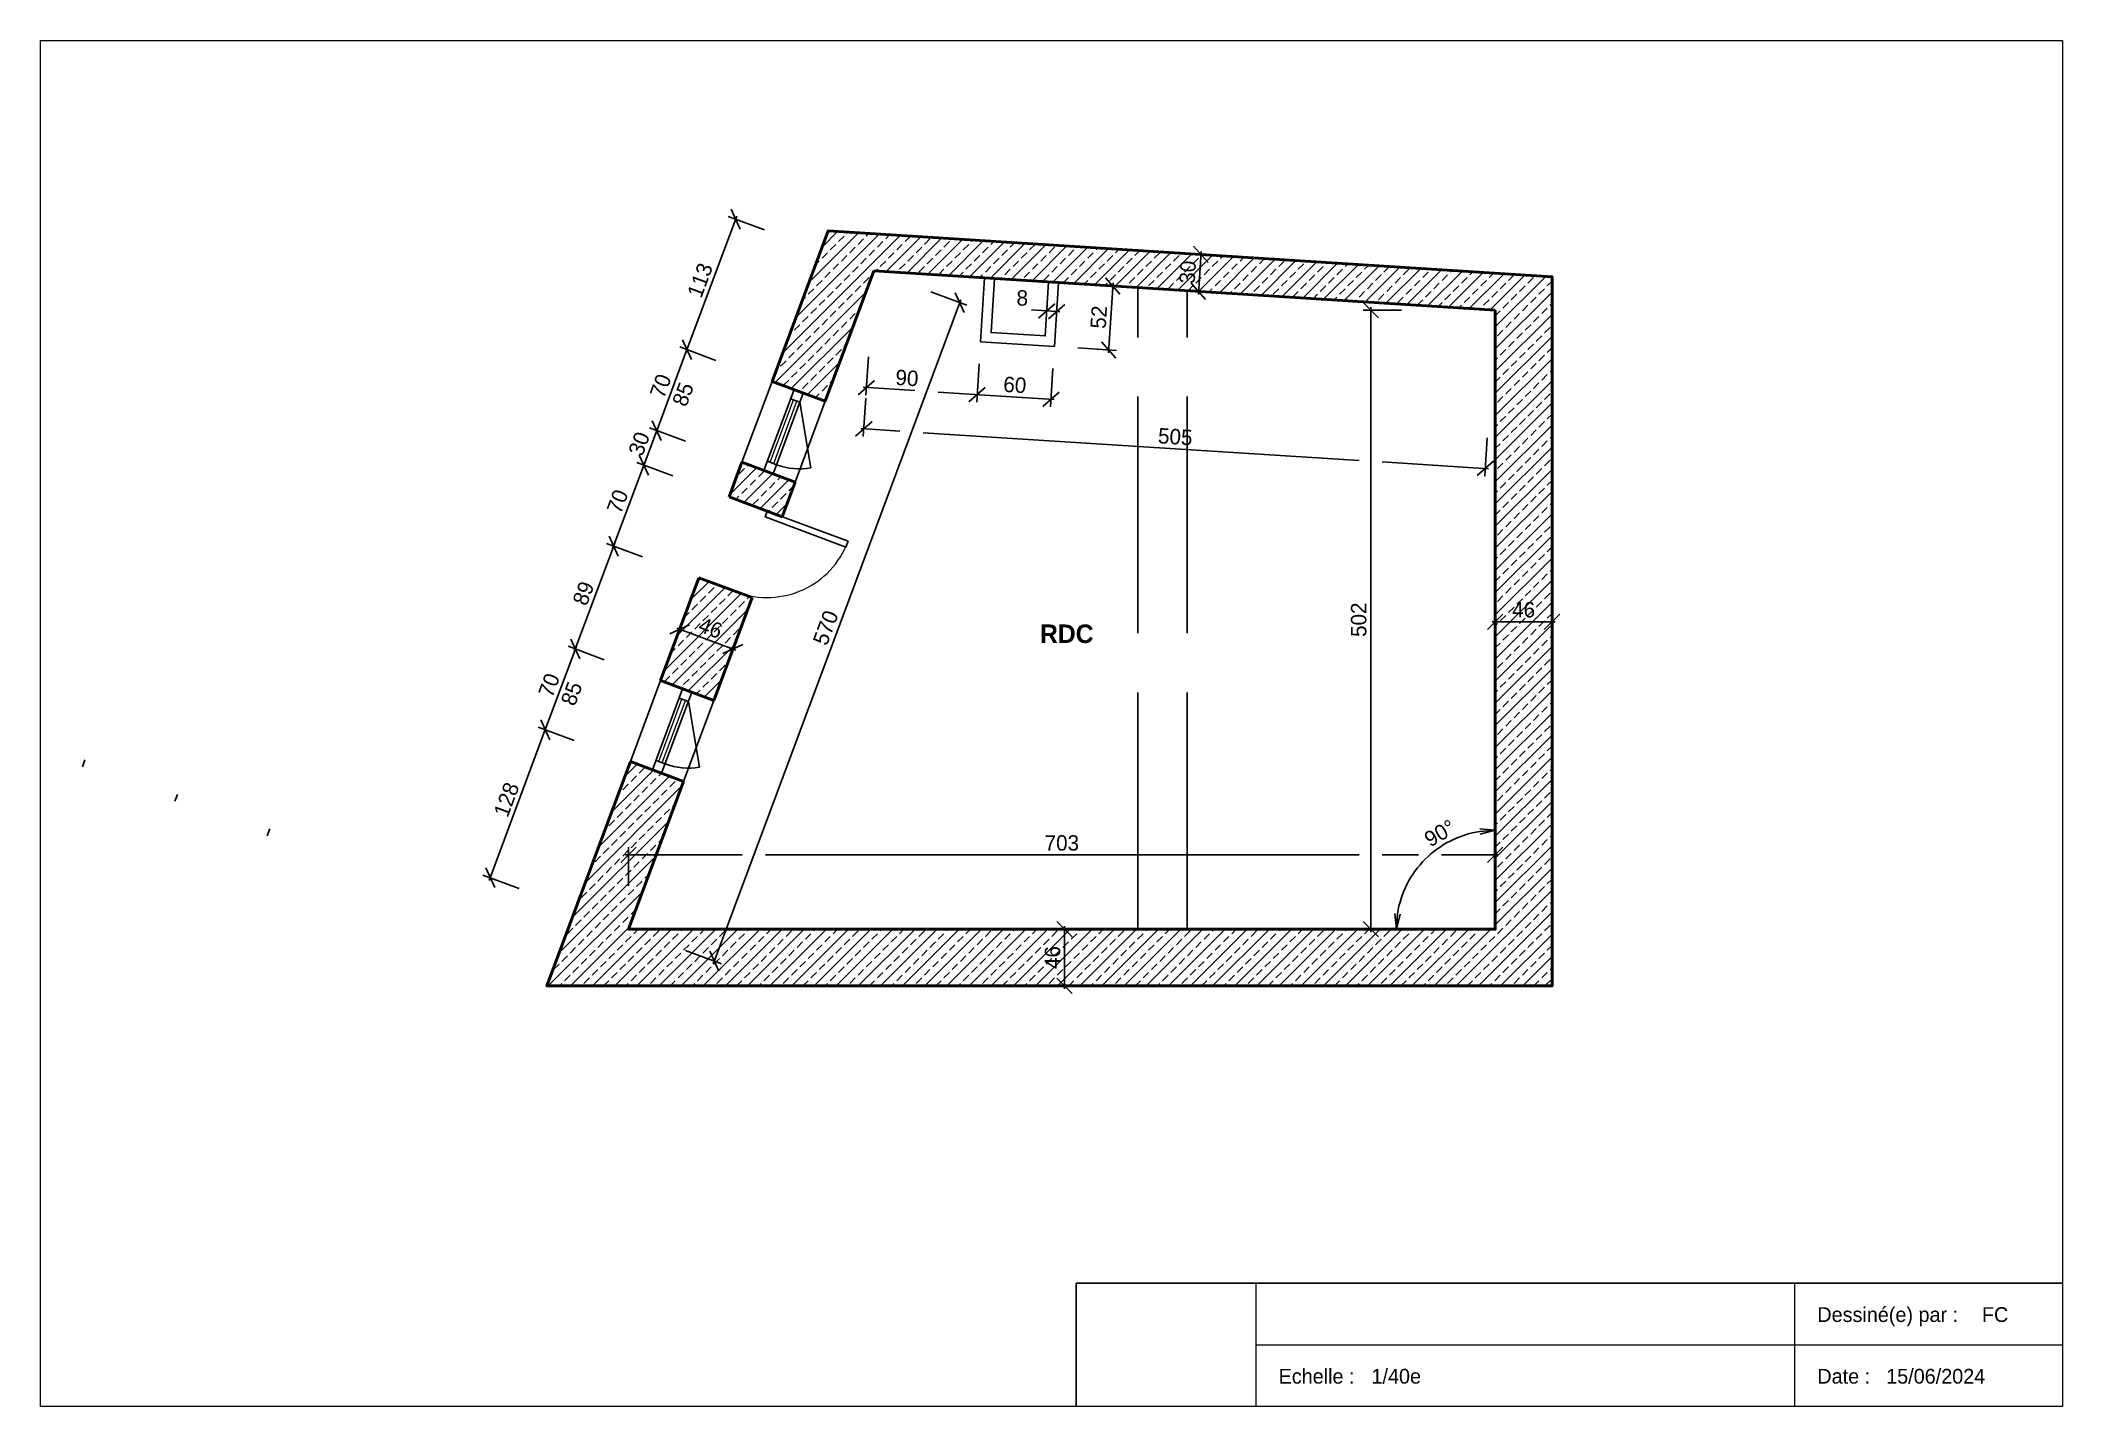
# Paper-space layout 'EXISTANT - PLAN - A3H' of a CAD drawing. Header units: centimetres, sheet in millimetres. Extents: x 0 to 410, y 0 to 277.
# The model-space entities are those that its viewports show. They can reach past a viewport. Long polylines and large blocks are cut down to what shows.
import ezdxf

# ---------------------------------------------------------------- set-up
doc = ezdxf.new("R2010")
doc.units = ezdxf.units.CM
doc.linetypes.add('ACAD_ISO02W100', pattern=[15, 12, -3])
for name, color, linetype, lineweight in [('01-MURS_cachés - EXITANT', 210, 'ACAD_ISO02W100', 25), ('01-MURS_coupés - EXITANT', 140, 'Continuous', 50), ('02-MURS_coupés - DEMOL', 1, 'Continuous', 50), ('02-MURS_hachures - DEMOL', 1, 'Continuous', 13), ('06-ALLEGES - DEMOL', 1, 'Continuous', 25), ('08-CLOISONS', 54, 'Continuous', 25), ('10-HABILLAGE INT. HACHURES - PROJET', 52, 'Continuous', 25), ('15-MENUI - DEMOL', 1, 'Continuous', 25), ('85-TEXTE', 7, 'Continuous', 20), ('98-CARTOUCHE', 7, 'Continuous', 13), ('99-Fenêtre de présentation', 8, 'Continuous', 13)]:
    doc.layers.add(name, color=color, linetype=linetype, lineweight=lineweight)
doc.layers.add('01-MURS_hachures - EXITANT', color=7, linetype='Continuous', lineweight=13, true_color=0x7a7a7a)
doc.layers.add('81-COTATIONS', color=7, linetype='Continuous', lineweight=20, true_color=0xe651d2)
doc.styles.add('ELE_CENTURY_GOTHIC', font='GOTHIC.TTF')
doc.styles.add('ELE_CENTURY_GOTHIC GRAS', font='GOTHICB.TTF')
doc.dimstyles.new('ELE_ARC_1-50', dxfattribs={"dimscale": 5, "dimtxt": 2.5, "dimasz": 2.5, "dimexe": 1.25, "dimexo": 0.625, "dimtad": 1, "dimtoh": 1, "dimdec": 1, "dimzin": 9, "dimtxsty": 'ELE_CENTURY_GOTHIC', "dimblk": 'OBLIQUE', "dimcen": 0, "dimdle": 0.5, "dimclrt": 256, "dimadec": 1, "dimazin": 2, "dimtp": 0.01, "dimtm": 0.01, "dimtfac": 0.5, "dimtdec": 1, "dimtofl": 0, "dimtmove": 0, "dimatfit": 3, "dimfxl": 5, "dimfxlon": 1, "dimtfillclr": 2, "dimarcsym": 0})
doc.dimstyles.new('ELE_ARC_1-50$2', dxfattribs={"dimscale": 5, "dimtxt": 2.5, "dimasz": 2.5, "dimexe": 1.25, "dimexo": 0.625, "dimtad": 1, "dimtoh": 1, "dimdec": 1, "dimzin": 9, "dimtxsty": 'ELE_CENTURY_GOTHIC', "dimblk": 'OPEN', "dimcen": 0, "dimdle": 0.5, "dimclrt": 256, "dimadec": 1, "dimazin": 2, "dimtp": 0.01, "dimtm": 0.01, "dimtfac": 0.5, "dimtdec": 1, "dimtofl": 0, "dimtmove": 0, "dimatfit": 3, "dimfxl": 5, "dimfxlon": 1, "dimtfillclr": 2, "dimarcsym": 0})

# ---------------------------------------------------------------- blocks, each defined once
blk = doc.blocks.new('Cartouche')
for p, q in [((-163.6, 25), (-163.6, 0)), ((-54.37, 25), (-54.37, 0)), ((-163.6, 12.5), (0, 12.5))]:
    blk.add_line(p, q)
blk.add_lwpolyline([(0, 0), (-200, 0), (-200, 25), (0, 25)], close=True)
at = {"style": 'ELE_CENTURY_GOTHIC'}
for s, p in [('Dessiné(e) par :', (-49.72, 17.15)), ('Echelle :', (-158.95, 4.65)), ('Date :', (-49.72, 4.65))]:
    blk.add_text(s, height=3, dxfattribs=at).set_placement(p)
at = {"style": 'ELE_CENTURY_GOTHIC', "flags": 2}
blk.add_attdef('NOM_PRESENTATION', (-158.95, 17.15), '', height=4, dxfattribs=at)
at = {"style": 'ELE_CENTURY_GOTHIC'}
for tag, p in [('DESSINE_PAR', (-16.34, 17.15)), ('ECHELLE', (-140.12, 4.65)), ('DATE', (-35.76, 4.65))]:
    blk.add_attdef(tag, p, '', height=3, dxfattribs=at)
blk = doc.blocks.new('_Oblique')
at = {"color": 0, "linetype": 'ByBlock', "lineweight": -2}
blk.add_line((-0.5, -0.5), (0.5, 0.5), dxfattribs=at)
blk = doc.blocks.new('*D0')
at = {"layer": '81-COTATIONS', "color": 0, "lineweight": -2, "transparency": 16777216}
for p, q in [((3805.3, 1083.2), (3900.1, 1083.2)), ((3807.8, 1058.2), (3807.8, 1089.4)), ((3918.9, 1083.2), (4400.5, 1083.2)), ((4419.2, 1083.2), (4448.5, 1083.2)), ((4467.2, 1083.2), (4513.3, 1083.2)), ((4510.8, 1058.2), (4510.8, 1089.4))]:
    blk.add_line(p, q, dxfattribs=at)
at = {"layer": 'Defpoints', "color": 0, "transparency": 16777216}
for p in [(4510.8, 1083.2), (3807.8, 1022.9), (4510.8, 1022.9)]:
    blk.add_point(p, dxfattribs=at)
at = {"layer": '81-COTATIONS', "color": 0, "lineweight": -2, "transparency": 16777216, "xscale": 12.5, "yscale": 12.5, "zscale": 12.5, "rotation": 180}
blk.add_blockref('_Oblique', (3807.8, 1083.2), dxfattribs=at)
at = {"layer": '81-COTATIONS', "color": 0, "lineweight": -2, "transparency": 16777216, "xscale": 12.5, "yscale": 12.5, "zscale": 12.5}
blk.add_blockref('_Oblique', (4510.8, 1083.2), dxfattribs=at)
at = {"layer": '81-COTATIONS', "transparency": 16777216, "insert": (4159.3, 1092.8), "char_height": 12.5, "attachment_point": 5, "style": 'ELE_CENTURY_GOTHIC'}
blk.add_mtext('703', dxfattribs=at)
blk = doc.blocks.new('*D1')
at = {"layer": '81-COTATIONS', "color": 0, "lineweight": -2, "transparency": 16777216}
for p, q in [((4409.8, 1020.4), (4409.8, 1527.4)), ((4434.8, 1524.9), (4403.6, 1524.9)), ((4434.8, 1022.9), (4403.6, 1022.9))]:
    blk.add_line(p, q, dxfattribs=at)
at = {"layer": 'Defpoints', "color": 0, "transparency": 16777216}
for p in [(4409.8, 1524.9), (4510.8, 1524.9), (4510.8, 1022.9)]:
    blk.add_point(p, dxfattribs=at)
at = {"layer": '81-COTATIONS', "color": 0, "lineweight": -2, "transparency": 16777216, "xscale": 12.5, "yscale": 12.5, "zscale": 12.5}
for p, rotation in [((4409.8, 1524.9), 90), ((4409.8, 1022.9), 270)]:
    blk.add_blockref('_Oblique', p, dxfattribs=dict(at, rotation=rotation))
at = {"layer": '81-COTATIONS', "transparency": 16777216, "insert": (4400.1, 1273.9), "char_height": 12.5, "attachment_point": 5, "rotation": 90, "style": 'ELE_CENTURY_GOTHIC'}
blk.add_mtext('502', dxfattribs=at)
blk = doc.blocks.new('*D2')
at = {"layer": '81-COTATIONS', "color": 0, "lineweight": -2, "transparency": 16777216}
for p, q in [((4000.3, 1453.7), (3998.3, 1422.5)), ((4028, 1426.8), (3996.2, 1428.9)), ((4400.5, 1403.1), (4046.7, 1425.6)), ((4504.3, 1421.5), (4502.3, 1390.3)), ((4505.2, 1396.4), (4419.2, 1401.9))]:
    blk.add_line(p, q, dxfattribs=at)
at = {"layer": 'Defpoints', "color": 0, "transparency": 16777216}
for p in [(4006.9, 1557), (4510.8, 1524.9), (3998.7, 1428.7)]:
    blk.add_point(p, dxfattribs=at)
at = {"layer": '81-COTATIONS', "color": 0, "lineweight": -2, "transparency": 16777216, "xscale": 12.5, "yscale": 12.5, "zscale": 12.5}
for p, rotation in [((3998.7, 1428.7), 176.3526903037562), ((4502.7, 1396.6), 356.3526903037562)]:
    blk.add_blockref('_Oblique', p, dxfattribs=dict(at, rotation=rotation))
at = {"layer": '81-COTATIONS', "transparency": 16777216, "insert": (4251.3, 1422.3), "char_height": 12.5, "attachment_point": 5, "rotation": 356.3527, "style": 'ELE_CENTURY_GOTHIC'}
blk.add_mtext('505', dxfattribs=at)
blk = doc.blocks.new('*D3')
at = {"layer": '81-COTATIONS', "color": 0, "lineweight": -2, "transparency": 16777216}
for p, q in [((4077.3, 1533.4), (3876.5, 994.6)), ((4053, 1539.8), (4082.3, 1528.9)), ((3854, 1005.7), (3883.2, 994.8))]:
    blk.add_line(p, q, dxfattribs=at)
at = {"layer": 'Defpoints', "color": 0, "transparency": 16777216}
for p in [(4006.9, 1557), (3807.8, 1022.9), (3877.4, 997)]:
    blk.add_point(p, dxfattribs=at)
at = {"layer": '81-COTATIONS', "color": 0, "lineweight": -2, "transparency": 16777216, "xscale": 12.5, "yscale": 12.5, "zscale": 12.5}
for p, rotation in [((4076.4, 1531.1), 69.56387672515089), ((3877.4, 997), 249.5638767251509)]:
    blk.add_blockref('_Oblique', p, dxfattribs=dict(at, rotation=rotation))
at = {"layer": '81-COTATIONS', "transparency": 16777216, "insert": (3967.8, 1267.4), "char_height": 12.5, "attachment_point": 5, "rotation": 69.5639, "style": 'ELE_CENTURY_GOTHIC'}
blk.add_mtext('570', dxfattribs=at)
blk = doc.blocks.new('*D4')
at = {"layer": '81-COTATIONS', "color": 0, "lineweight": -2, "transparency": 16777216}
for p, q in [((3694.8, 1062.3), (3741.2, 1186.9)), ((3763.8, 1175.9), (3734.5, 1186.8)), ((3719.1, 1055.9), (3689.8, 1066.8))]:
    blk.add_line(p, q, dxfattribs=at)
at = {"layer": 'Defpoints', "color": 0, "transparency": 16777216}
for p in [(3740.4, 1184.6), (3852.5, 1142.8), (3807.8, 1022.9)]:
    blk.add_point(p, dxfattribs=at)
at = {"layer": '81-COTATIONS', "color": 0, "lineweight": -2, "transparency": 16777216, "xscale": 12.5, "yscale": 12.5, "zscale": 12.5}
for p, rotation in [((3740.4, 1184.6), 69.56387672515098), ((3695.7, 1064.7), 249.563876725151)]:
    blk.add_blockref('_Oblique', p, dxfattribs=dict(at, rotation=rotation))
at = {"layer": '81-COTATIONS', "transparency": 16777216, "insert": (3708.9, 1128), "char_height": 12.5, "attachment_point": 5, "rotation": 69.5639, "style": 'ELE_CENTURY_GOTHIC'}
blk.add_mtext('128', dxfattribs=at)
blk = doc.blocks.new('_Open')
at = {"color": 0, "linetype": 'ByBlock', "lineweight": -2}
for p, q in [((-1, 0.17), (0, 0)), ((-1, -0.17), (0, 0)), ((0, 0), (-1, 0))]:
    blk.add_line(p, q, dxfattribs=at)
blk = doc.blocks.new('*D5')
at = {"layer": '81-COTATIONS', "color": 0, "lineweight": -2, "transparency": 16777216}
blk.add_arc((4510.8, 1022.9), 80.3, 98.9323, 171.0677, dxfattribs=at)
at = {"layer": 'Defpoints', "color": 0, "transparency": 16777216}
for p in [(4510.8, 1524.9), (4441.3, 1063), (3807.8, 1022.9), (4510.8, 1022.9), (4510.8, 1022.9)]:
    blk.add_point(p, dxfattribs=at)
at = {"layer": '81-COTATIONS', "color": 0, "lineweight": -2, "transparency": 16777216, "xscale": 12.5, "yscale": 12.5, "zscale": 12.5}
for p, rotation in [((4510.8, 1103.1), 4.466130810717324), ((4430.6, 1022.9), 265.5338691892827)]:
    blk.add_blockref('_Open', p, dxfattribs=dict(at, rotation=rotation))
at = {"layer": '81-COTATIONS', "transparency": 16777216, "insert": (4465.9, 1100.8), "char_height": 12.5, "attachment_point": 5, "rotation": 30, "style": 'ELE_CENTURY_GOTHIC'}
blk.add_mtext('90°', dxfattribs=at)
blk = doc.blocks.new('*D6')
at = {"layer": '81-COTATIONS', "color": 0, "lineweight": -2, "transparency": 16777216}
for p, q in [((3739.5, 1182.3), (3765.7, 1252.5)), ((3788.2, 1241.5), (3759, 1252.4)), ((3763.8, 1175.9), (3734.5, 1186.8))]:
    blk.add_line(p, q, dxfattribs=at)
at = {"layer": 'Defpoints', "color": 0, "transparency": 16777216}
for p in [(3764.8, 1250.2), (3833.9, 1224.5), (3852.5, 1142.8)]:
    blk.add_point(p, dxfattribs=at)
at = {"layer": '81-COTATIONS', "color": 0, "lineweight": -2, "transparency": 16777216, "xscale": 12.5, "yscale": 12.5, "zscale": 12.5}
for p, rotation in [((3764.8, 1250.2), 69.56387672515095), ((3740.4, 1184.6), 249.563876725151)]:
    blk.add_blockref('_Oblique', p, dxfattribs=dict(at, rotation=rotation))
at = {"layer": '81-COTATIONS', "transparency": 16777216, "char_height": 12.5, "width": 78.24, "attachment_point": 5, "rotation": 69.5639, "style": 'ELE_CENTURY_GOTHIC'}
for s, insert in [('70', (3743.5, 1220.8)), ('85', (3761.7, 1214))]:
    blk.add_mtext(s, dxfattribs=dict(at, insert=insert))
blk = doc.blocks.new('*D7')
at = {"layer": '81-COTATIONS', "color": 0, "lineweight": -2, "transparency": 16777216}
for p, q in [((3763.9, 1247.9), (3796.8, 1335.9)), ((3819.3, 1324.9), (3790, 1335.8)), ((3788.2, 1241.5), (3759, 1252.4))]:
    blk.add_line(p, q, dxfattribs=at)
at = {"layer": 'Defpoints', "color": 0, "transparency": 16777216}
for p in [(3795.9, 1333.6), (3865, 1307.9), (3833.9, 1224.5)]:
    blk.add_point(p, dxfattribs=at)
at = {"layer": '81-COTATIONS', "color": 0, "lineweight": -2, "transparency": 16777216, "xscale": 12.5, "yscale": 12.5, "zscale": 12.5}
for p, rotation in [((3795.9, 1333.6), 69.56387672515095), ((3764.8, 1250.2), 249.563876725151)]:
    blk.add_blockref('_Oblique', p, dxfattribs=dict(at, rotation=rotation))
at = {"layer": '81-COTATIONS', "transparency": 16777216, "insert": (3771.3, 1295.3), "char_height": 12.5, "attachment_point": 5, "rotation": 69.5639, "style": 'ELE_CENTURY_GOTHIC'}
blk.add_mtext('89', dxfattribs=at)
blk = doc.blocks.new('*D8')
at = {"layer": '81-COTATIONS', "color": 0, "lineweight": -2, "transparency": 16777216}
for p, q in [((3795, 1331.3), (3821.2, 1401.5)), ((3843.8, 1390.5), (3814.5, 1401.4)), ((3819.3, 1324.9), (3790, 1335.8))]:
    blk.add_line(p, q, dxfattribs=at)
at = {"layer": 'Defpoints', "color": 0, "transparency": 16777216}
for p in [(3820.3, 1399.2), (3889.4, 1373.5), (3865, 1307.9)]:
    blk.add_point(p, dxfattribs=at)
at = {"layer": '81-COTATIONS', "color": 0, "lineweight": -2, "transparency": 16777216, "xscale": 12.5, "yscale": 12.5, "zscale": 12.5}
for p, rotation in [((3820.3, 1399.2), 69.56387672515095), ((3795.9, 1333.6), 249.563876725151)]:
    blk.add_blockref('_Oblique', p, dxfattribs=dict(at, rotation=rotation))
at = {"layer": '81-COTATIONS', "transparency": 16777216, "insert": (3799, 1369.8), "char_height": 12.5, "attachment_point": 5, "rotation": 69.5639, "style": 'ELE_CENTURY_GOTHIC'}
blk.add_mtext('70', dxfattribs=at)
blk = doc.blocks.new('*D9')
at = {"layer": '81-COTATIONS', "color": 0, "lineweight": -2, "transparency": 16777216}
for p, q in [((3819.5, 1396.9), (3831.7, 1429.6)), ((3854.2, 1418.6), (3824.9, 1429.5)), ((3843.8, 1390.5), (3814.5, 1401.4))]:
    blk.add_line(p, q, dxfattribs=at)
at = {"layer": 'Defpoints', "color": 0, "transparency": 16777216}
for p in [(3830.8, 1427.3), (3899.9, 1401.6), (3889.4, 1373.5)]:
    blk.add_point(p, dxfattribs=at)
at = {"layer": '81-COTATIONS', "color": 0, "lineweight": -2, "transparency": 16777216, "xscale": 12.5, "yscale": 12.5, "zscale": 12.5}
for p, rotation in [((3830.8, 1427.3), 69.56387672515095), ((3820.3, 1399.2), 249.563876725151)]:
    blk.add_blockref('_Oblique', p, dxfattribs=dict(at, rotation=rotation))
at = {"layer": '81-COTATIONS', "transparency": 16777216, "insert": (3816.5, 1416.6), "char_height": 12.5, "attachment_point": 5, "rotation": 69.5639, "style": 'ELE_CENTURY_GOTHIC'}
blk.add_mtext('30', dxfattribs=at)
blk = doc.blocks.new('*D10')
at = {"layer": '81-COTATIONS', "color": 0, "lineweight": -2, "transparency": 16777216}
for p, q in [((3829.9, 1425), (3856.1, 1495.2)), ((3878.7, 1484.2), (3849.4, 1495.1)), ((3854.2, 1418.6), (3824.9, 1429.5))]:
    blk.add_line(p, q, dxfattribs=at)
at = {"layer": 'Defpoints', "color": 0, "transparency": 16777216}
for p in [(3855.2, 1492.9), (3924.3, 1467.2), (3899.9, 1401.6)]:
    blk.add_point(p, dxfattribs=at)
at = {"layer": '81-COTATIONS', "color": 0, "lineweight": -2, "transparency": 16777216, "xscale": 12.5, "yscale": 12.5, "zscale": 12.5}
for p, rotation in [((3855.2, 1492.9), 69.56387672515095), ((3830.8, 1427.3), 249.563876725151)]:
    blk.add_blockref('_Oblique', p, dxfattribs=dict(at, rotation=rotation))
at = {"layer": '81-COTATIONS', "transparency": 16777216, "char_height": 12.5, "width": 54.386, "attachment_point": 5, "rotation": 69.5639, "style": 'ELE_CENTURY_GOTHIC'}
for s, insert in [('70', (3833.9, 1463.5)), ('85', (3852.1, 1456.7))]:
    blk.add_mtext(s, dxfattribs=dict(at, insert=insert))
blk = doc.blocks.new('*D11')
at = {"layer": '81-COTATIONS', "color": 0, "lineweight": -2, "transparency": 16777216}
for p, q in [((3854.4, 1490.6), (3895.6, 1601.1)), ((3918.1, 1590.1), (3888.8, 1601)), ((3878.7, 1484.2), (3849.4, 1495.1))]:
    blk.add_line(p, q, dxfattribs=at)
at = {"layer": 'Defpoints', "color": 0, "transparency": 16777216}
for p in [(3894.7, 1598.8), (4006.9, 1557), (3924.3, 1467.2)]:
    blk.add_point(p, dxfattribs=at)
at = {"layer": '81-COTATIONS', "color": 0, "lineweight": -2, "transparency": 16777216, "xscale": 12.5, "yscale": 12.5, "zscale": 12.5}
for p, rotation in [((3894.7, 1598.8), 69.56387672515095), ((3855.2, 1492.9), 249.563876725151)]:
    blk.add_blockref('_Oblique', p, dxfattribs=dict(at, rotation=rotation))
at = {"layer": '81-COTATIONS', "transparency": 16777216, "insert": (3865.9, 1549.2), "char_height": 12.5, "attachment_point": 5, "rotation": 69.5639, "style": 'ELE_CENTURY_GOTHIC'}
blk.add_mtext('113', dxfattribs=at)
blk = doc.blocks.new('*D12')
at = {"layer": '81-COTATIONS', "color": 0, "lineweight": -2, "transparency": 16777216}
for p, q in [((4002.4, 1487.2), (4000.4, 1456)), ((4092.2, 1481.5), (4090.3, 1450.3)), ((3998.3, 1462.4), (4040.2, 1459.7)), ((4059, 1458.5), (4093.1, 1456.4))]:
    blk.add_line(p, q, dxfattribs=at)
at = {"layer": 'Defpoints', "color": 0, "transparency": 16777216}
for p in [(4006.9, 1557), (4096.7, 1551.3), (4090.6, 1456.5)]:
    blk.add_point(p, dxfattribs=at)
at = {"layer": '81-COTATIONS', "color": 0, "lineweight": -2, "transparency": 16777216, "xscale": 12.5, "yscale": 12.5, "zscale": 12.5}
for p, rotation in [((4000.8, 1462.2), 176.3526903037561), ((4090.6, 1456.5), 356.3526903037562)]:
    blk.add_blockref('_Oblique', p, dxfattribs=dict(at, rotation=rotation))
at = {"layer": '81-COTATIONS', "transparency": 16777216, "insert": (4033.7, 1469.9), "char_height": 12.5, "attachment_point": 5, "rotation": 356.3527, "style": 'ELE_CENTURY_GOTHIC'}
blk.add_mtext('90', dxfattribs=at)
blk = doc.blocks.new('*D13')
at = {"layer": '81-COTATIONS', "color": 0, "lineweight": -2, "transparency": 16777216}
for p, q in [((4092.2, 1481.5), (4090.3, 1450.3)), ((4152.1, 1477.6), (4150.1, 1446.5)), ((4088.2, 1456.7), (4153, 1452.5))]:
    blk.add_line(p, q, dxfattribs=at)
at = {"layer": 'Defpoints', "color": 0, "transparency": 16777216}
for p in [(4096.7, 1551.3), (4153.3, 1495.6), (4150.5, 1452.7)]:
    blk.add_point(p, dxfattribs=at)
at = {"layer": '81-COTATIONS', "color": 0, "lineweight": -2, "transparency": 16777216, "xscale": 12.5, "yscale": 12.5, "zscale": 12.5}
for p, rotation in [((4090.6, 1456.5), 176.3526903037561), ((4150.5, 1452.7), 356.3526903037562)]:
    blk.add_blockref('_Oblique', p, dxfattribs=dict(at, rotation=rotation))
at = {"layer": '81-COTATIONS', "transparency": 16777216, "insert": (4121.2, 1464.3), "char_height": 12.5, "attachment_point": 5, "rotation": 356.3527, "style": 'ELE_CENTURY_GOTHIC'}
blk.add_mtext('60', dxfattribs=at)
blk = doc.blocks.new('*D14')
at = {"layer": '81-COTATIONS', "color": 0, "lineweight": -2, "transparency": 16777216}
for p, q in [((4175.7, 1546.2), (4206.9, 1544.2)), ((4200.8, 1547.1), (4197.2, 1490.3)), ((4172.4, 1494.3), (4203.6, 1492.3))]:
    blk.add_line(p, q, dxfattribs=at)
at = {"layer": 'Defpoints', "color": 0, "transparency": 16777216}
for p in [(4156.6, 1547.4), (4153.3, 1495.6), (4197.3, 1492.7)]:
    blk.add_point(p, dxfattribs=at)
at = {"layer": '81-COTATIONS', "color": 0, "lineweight": -2, "transparency": 16777216, "xscale": 12.5, "yscale": 12.5, "zscale": 12.5}
for p, rotation in [((4200.6, 1544.6), 86.35269030375623), ((4197.3, 1492.7), 266.3526903037563)]:
    blk.add_blockref('_Oblique', p, dxfattribs=dict(at, rotation=rotation))
at = {"layer": '81-COTATIONS', "transparency": 16777216, "insert": (4189.3, 1519.3), "char_height": 12.5, "attachment_point": 5, "rotation": 86.3527, "style": 'ELE_CENTURY_GOTHIC'}
blk.add_mtext('52', dxfattribs=at)
blk = doc.blocks.new('*D15')
at = {"layer": '81-COTATIONS', "color": 0, "lineweight": -2, "transparency": 16777216}
for p, q in [((4147.1, 1524.3), (4147.5, 1530.5)), ((4155.1, 1523.8), (4155.5, 1530)), ((4147.1, 1524.3), (4134.6, 1525.1)), ((4157.6, 1523.6), (4147.1, 1524.3))]:
    blk.add_line(p, q, dxfattribs=at)
at = {"layer": 'Defpoints', "color": 0, "transparency": 16777216}
for p in [(4146.9, 1522), (4147.1, 1524.3), (4154.9, 1521.5)]:
    blk.add_point(p, dxfattribs=at)
at = {"layer": '81-COTATIONS', "color": 0, "lineweight": -2, "transparency": 16777216, "xscale": 12.5, "yscale": 12.5, "zscale": 12.5}
for p, rotation in [((4147.1, 1524.3), 176.3526903037563), ((4155.1, 1523.8), 356.3526903037563)]:
    blk.add_blockref('_Oblique', p, dxfattribs=dict(at, rotation=rotation))
at = {"layer": '81-COTATIONS', "transparency": 16777216, "insert": (4127.2, 1534.8), "char_height": 12.5, "attachment_point": 5, "style": 'ELE_CENTURY_GOTHIC'}
blk.add_mtext('8', dxfattribs=at)
blk = doc.blocks.new('*D16')
at = {"layer": '81-COTATIONS', "color": 0, "lineweight": -2, "transparency": 16777216}
for p, q in [((4161.5, 1025.4), (4161.5, 974.4)), ((4161.5, 1022.9), (4167.8, 1022.9)), ((4161.5, 976.9), (4167.8, 976.9))]:
    blk.add_line(p, q, dxfattribs=at)
at = {"layer": 'Defpoints', "color": 0, "transparency": 16777216}
for p in [(4159.3, 1022.9), (4159.3, 976.9), (4161.5, 976.9)]:
    blk.add_point(p, dxfattribs=at)
at = {"layer": '81-COTATIONS', "color": 0, "lineweight": -2, "transparency": 16777216, "xscale": 12.5, "yscale": 12.5, "zscale": 12.5}
for p, rotation in [((4161.5, 1022.9), 90), ((4161.5, 976.9), 270)]:
    blk.add_blockref('_Oblique', p, dxfattribs=dict(at, rotation=rotation))
at = {"layer": '81-COTATIONS', "transparency": 16777216, "insert": (4151.8, 999.9), "char_height": 12.5, "attachment_point": 5, "rotation": 90, "style": 'ELE_CENTURY_GOTHIC'}
blk.add_mtext('46', dxfattribs=at)
blk = doc.blocks.new('*D17')
at = {"layer": '81-COTATIONS', "color": 0, "lineweight": -2, "transparency": 16777216}
for p, q in [((4508.3, 1272.2), (4559.3, 1272.2)), ((4510.8, 1272.2), (4510.8, 1265.9)), ((4556.8, 1272.2), (4556.8, 1265.9))]:
    blk.add_line(p, q, dxfattribs=at)
at = {"layer": 'Defpoints', "color": 0, "transparency": 16777216}
for p in [(4510.8, 1273.9), (4556.8, 1273.9), (4556.8, 1272.2)]:
    blk.add_point(p, dxfattribs=at)
at = {"layer": '81-COTATIONS', "color": 0, "lineweight": -2, "transparency": 16777216, "xscale": 12.5, "yscale": 12.5, "zscale": 12.5, "rotation": 180}
blk.add_blockref('_Oblique', (4510.8, 1272.2), dxfattribs=at)
at = {"layer": '81-COTATIONS', "color": 0, "lineweight": -2, "transparency": 16777216, "xscale": 12.5, "yscale": 12.5, "zscale": 12.5}
blk.add_blockref('_Oblique', (4556.8, 1272.2), dxfattribs=at)
at = {"layer": '81-COTATIONS', "transparency": 16777216, "insert": (4533.8, 1281.9), "char_height": 12.5, "attachment_point": 5, "style": 'ELE_CENTURY_GOTHIC'}
blk.add_mtext('46', dxfattribs=at)
blk = doc.blocks.new('*D18')
at = {"layer": '81-COTATIONS', "color": 0, "lineweight": -2, "transparency": 16777216}
for p, q in [((3894.9, 1249.2), (3847.1, 1267)), ((3849.4, 1266.2), (3851.6, 1272)), ((3892.5, 1250.1), (3894.7, 1256))]:
    blk.add_line(p, q, dxfattribs=at)
at = {"layer": 'Defpoints', "color": 0, "transparency": 16777216}
for p in [(3849.4, 1266.2), (3849.4, 1266.2), (3892.5, 1250.1)]:
    blk.add_point(p, dxfattribs=at)
at = {"layer": '81-COTATIONS', "color": 0, "lineweight": -2, "transparency": 16777216, "xscale": 12.5, "yscale": 12.5, "zscale": 12.5}
for p, rotation in [((3849.4, 1266.2), 159.5638767251508), ((3892.5, 1250.1), 339.5638767251507)]:
    blk.add_blockref('_Oblique', p, dxfattribs=dict(at, rotation=rotation))
at = {"layer": '81-COTATIONS', "transparency": 16777216, "insert": (3874.4, 1267.2), "char_height": 12.5, "attachment_point": 5, "rotation": 339.5639, "style": 'ELE_CENTURY_GOTHIC'}
blk.add_mtext('46', dxfattribs=at)
blk = doc.blocks.new('*D19')
at = {"layer": '81-COTATIONS', "color": 0, "lineweight": -2, "transparency": 16777216}
for p, q in [((4263.9, 1570.7), (4278.3, 1569.8)), ((4270, 1537.7), (4272.2, 1572.6)), ((4262, 1540.7), (4276.3, 1539.8))]:
    blk.add_line(p, q, dxfattribs=at)
at = {"layer": 'Defpoints', "color": 0, "transparency": 16777216}
for p in [(4260.8, 1570.9), (4272, 1570.2), (4258.9, 1540.9)]:
    blk.add_point(p, dxfattribs=at)
at = {"layer": '81-COTATIONS', "color": 0, "lineweight": -2, "transparency": 16777216, "xscale": 12.5, "yscale": 12.5, "zscale": 12.5}
for p, rotation in [((4272, 1570.2), 86.35269030375613), ((4270.1, 1540.2), 266.3526903037561)]:
    blk.add_blockref('_Oblique', p, dxfattribs=dict(at, rotation=rotation))
at = {"layer": '81-COTATIONS', "transparency": 16777216, "insert": (4261.4, 1555.8), "char_height": 12.5, "attachment_point": 5, "rotation": 86.3527, "style": 'ELE_CENTURY_GOTHIC'}
blk.add_mtext('30', dxfattribs=at)
blk = doc.blocks.new('FENETRE 1V - 70cm')
for p, q in [((8, 0), (54.8, 27)), ((8, -8), (8, 0)), ((62, -8), (62, 0))]:
    blk.add_line(p, q)
at = {"color": 152, "lineweight": 15, "true_color": 0x2776bb}
for p, q in [((62, -2.5), (8, -2.5)), ((62, -5.5), (8, -5.5))]:
    blk.add_line(p, q, dxfattribs=at)
blk.add_lwpolyline([(0, -8), (70, -8), (70, 0), (0, 0)], close=True)
blk.add_arc((8, 0), 54, 0, 30)
blk = doc.blocks.new('PORTE_ SIMPLE 70cm')
blk.add_lwpolyline([(0, 0), (5, 0), (5, 70), (0, 70)], close=True)
at = {"color": 252, "linetype": 'ACAD_ISO02W100', "lineweight": 20, "true_color": 0x939598}
blk.add_arc((0, 0), 70, 0, 90, dxfattribs=at)

msp = doc.modelspace()

# ---------------------------------------------------------------- hatches: boundary and pattern name
at = {"layer": '01-MURS_hachures - EXITANT'}
h = msp.add_hatch(dxfattribs=at)
h.set_pattern_fill('ANSI33', color=256, scale=2)
h.paths.add_polyline_path([(4556.85, 1552), (3969.86, 1589.41), (3924.31, 1467.17), (3967.42, 1451.1), (4006.87, 1556.99), (4510.85, 1524.87), (4510.85, 1022.87), (3807.85, 1022.87), (3852.54, 1142.81), (3809.44, 1158.87), (3741.62, 976.87), (4556.85, 976.87)])
at = {"layer": '02-MURS_hachures - DEMOL'}
h = msp.add_hatch(dxfattribs=at)
h.set_pattern_fill('ANSI33', color=256, scale=2)
h.paths.add_polyline_path([(3942.97, 1385.51), (3899.87, 1401.57), (3889.39, 1373.46), (3932.5, 1357.4)])
h.paths.add_polyline_path([(3908.06, 1291.8), (3864.95, 1307.86), (3833.88, 1224.47), (3876.98, 1208.4)])

# ---------------------------------------------------------------- linework, layer by layer
at = {"layer": '01-MURS_cachés - EXITANT'}
for p, q in [((4220.85, 1022.87), (4220.85, 1543.35)), ((4260.85, 1022.87), (4260.85, 1540.8))]:
    msp.add_line(p, q, dxfattribs=at)
at = {"layer": '01-MURS_coupés - EXITANT'}
for p, q in [((4510.85, 1524.87), (4006.87, 1556.99)), ((3967.42, 1451.1), (3924.31, 1467.17)), ((3852.54, 1142.81), (3809.44, 1158.87))]:
    msp.add_line(p, q, dxfattribs=at)
for points in [[(3809.44, 1158.87), (3741.62, 976.87), (4556.85, 976.87), (4556.85, 1552), (3969.86, 1589.41), (3924.31, 1467.17)], [(4006.87, 1556.99), (3967.42, 1451.1)], [(3852.54, 1142.81), (3807.85, 1022.87), (4510.85, 1022.87), (4510.85, 1524.87)]]:
    msp.add_lwpolyline(points, dxfattribs=at)
at = {"layer": '02-MURS_coupés - DEMOL'}
for p, q in [((3942.97, 1385.51), (3899.87, 1401.57)), ((3932.5, 1357.4), (3889.39, 1373.46)), ((3908.06, 1291.8), (3864.95, 1307.86)), ((3876.98, 1208.4), (3833.88, 1224.47))]:
    msp.add_line(p, q, dxfattribs=at)
for points in [[(3899.87, 1401.57), (3889.39, 1373.46)], [(3942.97, 1385.51), (3932.5, 1357.4)], [(3864.95, 1307.86), (3833.88, 1224.47)], [(3908.06, 1291.8), (3876.98, 1208.4)]]:
    msp.add_lwpolyline(points, dxfattribs=at)
at = {"layer": '06-ALLEGES - DEMOL'}
for p, q in [((3899.87, 1401.57), (3924.31, 1467.17)), ((3967.42, 1451.1), (3942.97, 1385.51)), ((3809.44, 1158.87), (3833.88, 1224.47)), ((3876.98, 1208.4), (3852.54, 1142.81))]:
    msp.add_line(p, q, dxfattribs=at)
at = {"layer": '08-CLOISONS'}
for points in [[(4156.57, 1547.45), (4153.26, 1495.56), (4093.38, 1499.37), (4096.69, 1551.27)], [(4148.58, 1547.96), (4145.78, 1504.05), (4101.87, 1506.85), (4104.67, 1550.76)]]:
    msp.add_lwpolyline(points, dxfattribs=at)
at = {"layer": '10-HABILLAGE INT. HACHURES - PROJET'}
for p, q in [((3367.05, 1160.19), (3364.96, 1154.57)), ((3442.02, 1132.26), (3439.92, 1126.63)), ((3516.98, 1104.32), (3514.89, 1098.7))]:
    msp.add_line(p, q, dxfattribs=at)

# ---------------------------------------------------------------- block references
at = {"layer": '15-MENUI - DEMOL'}
for name, p, rotation in [('FENETRE 1V - 70cm', (3949.61, 1457.74), 249.5638767251556), ('PORTE_ SIMPLE 70cm', (3920.32, 1361.94), 249.5638767251509), ('FENETRE 1V - 70cm', (3859.18, 1215.04), 249.5638767251513)]:
    msp.add_blockref(name, p, dxfattribs=dict(at, rotation=rotation))

# ---------------------------------------------------------------- texts
at = {"layer": '85-TEXTE', "style": 'ELE_CENTURY_GOTHIC GRAS'}
msp.add_text('RDC', height=15, dxfattribs=at).set_placement((4141.57, 1255.03))

# ---------------------------------------------------------------- dimensions: what is measured, and where the dimension line sits
at = {"layer": '81-COTATIONS'}
for base, p1, p2, angle, override, picture, middle in [((3894.7, 1598.79), (3924.31, 1467.17), (4006.87, 1556.99), 249.56388, {"dimpost": '\\X', "dimtmove": 1}, '*D11', (3865.89, 1549.23)), ((4150.53, 1452.7), (4096.69, 1551.27), (4153.26, 1495.56), 176.35269, {"dimpost": '\\X', "dimtmove": 1}, '*D13', (4121.2, 1464.27)), ((4409.83, 1524.87), (4510.85, 1022.87), (4510.85, 1524.87), 90, {"dimpost": '\\X'}, '*D1', (4400.14, 1273.87)), ((3830.81, 1427.31), (3889.39, 1373.46), (3899.87, 1401.57), 249.56388, {"dimpost": '\\X', "dimtmove": 1}, '*D9', (3816.49, 1416.63)), ((3820.33, 1399.19), (3864.95, 1307.86), (3889.39, 1373.46), 249.56388, {"dimpost": '\\X', "dimtmove": 1}, '*D8', (3799.03, 1369.78)), ((3795.89, 1333.6), (3833.88, 1224.47), (3864.95, 1307.86), 249.56388, {"dimpost": '\\X', "dimtmove": 1}, '*D7', (3771.27, 1295.28)), ((4161.52, 976.87), (4159.35, 1022.87), (4159.35, 976.87), 90, {"dimpost": '\\X'}, '*D16', (4151.83, 999.87))]:
    dim = msp.add_linear_dim(base=base, p1=p1, p2=p2, angle=angle, dimstyle='ELE_ARC_1-50', override=override, dxfattribs=at)
    dim.commit()
    dim.dimension.update_dxf_attribs({"geometry": picture, "text_midpoint": middle})
for p1, p2, distance, picture, middle in [((4258.86, 1540.93), (4260.77, 1570.87), -11.27, '*D19', (4261.39, 1555.8)), ((4006.87, 1556.99), (3807.85, 1022.87), 74.21, '*D3', (3967.82, 1267.4)), ((4510.85, 1524.87), (4006.87, 1556.99), 128.55, '*D2', (4251.3, 1422.31)), ((4154.91, 1521.5), (4146.93, 1522.01), -2.29, '*D15', (4127.24, 1534.78)), ((4156.57, 1547.45), (4153.26, 1495.56), 44.16, '*D14', (4189.32, 1519.31)), ((3892.52, 1250.1), (3849.42, 1266.17), 0, '*D18', (3874.35, 1267.21)), ((3807.85, 1022.87), (3852.54, 1142.81), 119.7, '*D4', (3708.95, 1128.02))]:
    dim = msp.add_aligned_dim(p1=p1, p2=p2, distance=distance, dimstyle='ELE_ARC_1-50', override={"dimpost": '\\X'}, dxfattribs=at)
    dim.commit()
    dim.dimension.update_dxf_attribs({"geometry": picture, "text_midpoint": middle})
dim = msp.add_linear_dim(base=(4090.65, 1456.51), p1=(4006.87, 1556.99), p2=(4096.69, 1551.27), angle=356.35269, dimstyle='ELE_ARC_1-50', override={"dimpost": '\\X'}, dxfattribs=at)
dim.commit()
dim.dimension.update_dxf_attribs({"geometry": '*D12', "text_midpoint": (4033.05, 1460.18), "dimtype": 161})
dim = msp.add_angular_dim_2l(base=(4441.34, 1063), line1=((4510.85, 1022.87), (4510.85, 1524.87)), line2=((3807.85, 1022.87), (4510.85, 1022.87)), dimstyle='ELE_ARC_1-50$2', override={"dimpost": '\\X'}, dxfattribs=at)
dim.commit()
dim.dimension.update_dxf_attribs({"geometry": '*D5', "text_midpoint": (4470.72, 1092.38), "dimtype": 162})
for base, p1, p2, picture, middle in [((3855.25, 1492.9), (3899.87, 1401.57), (3924.31, 1467.17), '*D10', (3843.03, 1460.1)), ((3764.81, 1250.2), (3852.54, 1142.81), (3833.88, 1224.47), '*D6', (3752.59, 1217.4))]:
    dim = msp.add_linear_dim(base=base, p1=p1, p2=p2, angle=249.56388, text='<>\\X85', dimstyle='ELE_ARC_1-50', override={"dimpost": '\\X', "dimtmove": 1}, dxfattribs=at)
    dim.commit()
    dim.dimension.update_dxf_attribs({"geometry": picture, "text_midpoint": middle})
for base, p1, p2, picture, middle in [((4556.85, 1272.2), (4510.85, 1273.87), (4556.85, 1273.87), '*D17', (4533.85, 1281.89)), ((4510.85, 1083.16), (3807.85, 1022.87), (4510.85, 1022.87), '*D0', (4159.35, 1092.85))]:
    dim = msp.add_linear_dim(base=base, p1=p1, p2=p2, dimstyle='ELE_ARC_1-50', override={"dimpost": '\\X'}, dxfattribs=at)
    dim.commit()
    dim.dimension.update_dxf_attribs({"geometry": picture, "text_midpoint": middle})

psp = doc.layouts.new('EXISTANT - PLAN - A3H')

# ---------------------------------------------------------------- linework, layer by layer
at = {"layer": '99-Fenêtre de présentation'}
psp.add_lwpolyline([(0, 277), (410, 277), (410, 25), (210, 25), (210, 0), (0, 0)], close=True, dxfattribs=at)

# ---------------------------------------------------------------- block references
at = {"layer": '98-CARTOUCHE'}
ref = psp.add_blockref('Cartouche', (410, 0), dxfattribs=at)
ref.add_attrib('ECHELLE', '1/40e', (269.88, 4.65), dxfattribs={"layer": '0', "height": 3, "style": 'ELE_CENTURY_GOTHIC'})
ref.add_attrib('DATE', '15/06/2024', (374.24, 4.65), dxfattribs={"layer": '0', "height": 3, "style": 'ELE_CENTURY_GOTHIC'})
ref.add_attrib('DESSINE_PAR', 'FC', (393.65, 17.15), dxfattribs={"layer": '0', "height": 3, "style": 'ELE_CENTURY_GOTHIC'})

# ---------------------------------------------------------------- viewports
at = {"layer": '99-Fenêtre de présentation'}
vp = psp.add_viewport(center=(205, 138.5), size=(410, 276.9972), view_center_point=(4150.91, 1189.73), view_height=1107.9889, dxfattribs=at)
vp.dxf.flags = 0x10000  # cut along an outline
vp.dxf.clipping_boundary_handle = psp.add_lwpolyline([(0, 277), (410, 277), (410, 25), (210, 25), (210, 0), (0, 0)], format="xyb", close=True, dxfattribs={"invisible": 1}).dxf.handle

doc.saveas('drawing.dxf')
